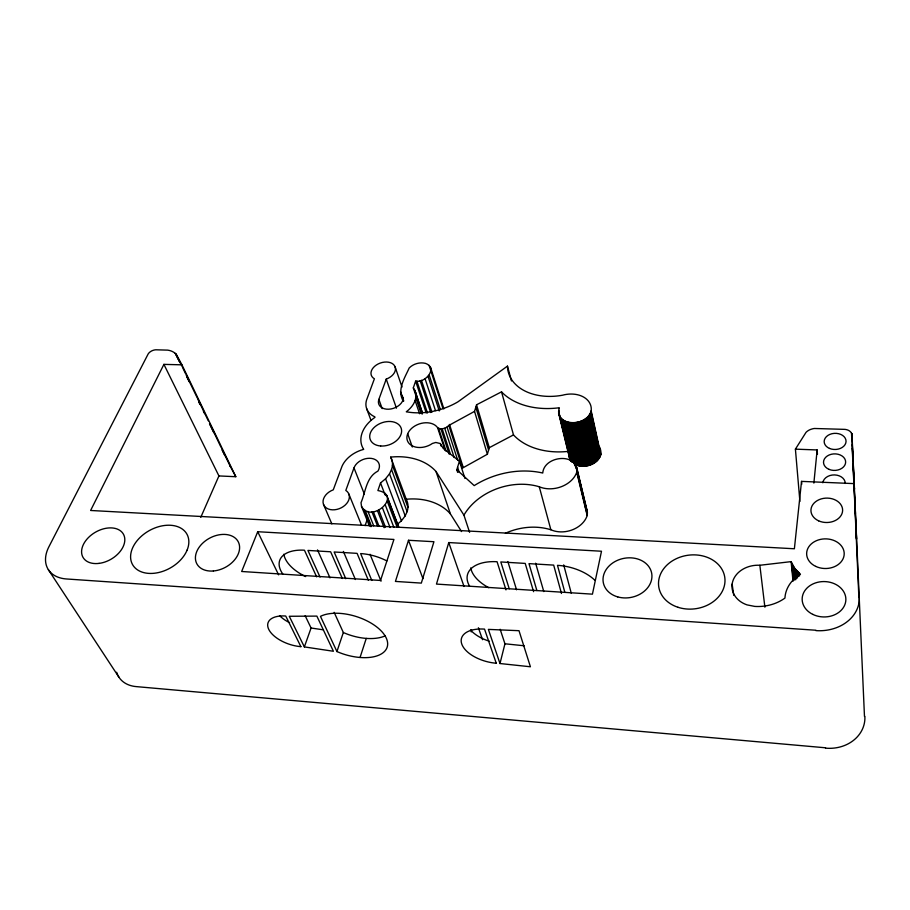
<?xml version="1.0" encoding="UTF-8"?>
<svg xmlns="http://www.w3.org/2000/svg" width="910" height="910" viewBox="0 0 910 910"><rect width="100%" height="100%" fill="white"/><g stroke="black" fill="none" stroke-linecap="round" stroke-linejoin="round"><path stroke-width="1.36" d="M474.542 411.388L448.823 425.448L462.473 468.093L487.385 454.238L474.542 411.388L476.544 404.802L501.524 391.846A67.135 46.876 -13.2 0 0 558.569 407.851L559.343 407.748C554.053 427.12 587.837 426.983 591.17 410.82A23.853 17.256 -13.2 0 0 562.539 395.213A51.051 35.638 -13.2 0 1 507.473 366.116L457.98 401.81A56.045 38.482 -17.8 0 1 406.304 411.775L406.599 411.548A25.776 17.825 -19.4 0 0 415.096 400.491C416.541 396.316 416.052 391.425 413.311 387.887L415.631 381.131C425.345 383.281 438.324 367.947 425.471 363.374C419.738 361.941 413.379 363.795 409.216 367.959C404.688 378.014 396.533 390.345 403.471 401.378M505.38 533.271A54.6 43.145 -17.4 0 1 550.868 529.768A23.922 18.416 -14.4 0 0 587.178 515.572L587.382 512.137L586.461 508.895M382.2 408.624L378.867 399.388L386.238 379.106A12.626 8.554 -19.2 0 0 394.383 365.49A12.626 8.554 -19.2 0 0 376.353 365.012A12.626 8.554 -19.2 0 0 374.397 378.787L366.571 400.002A25.776 17.825 -19.4 0 0 374.818 416.825L374.954 417.36A33.454 23.637 -20 0 0 362.26 432.523L361.816 433.82A33.454 23.637 -20 0 0 363.215 448.596L363.716 449.381L362.976 449.574A26.925 19.247 -21.6 0 0 342.012 466.295L333.276 489.83A13.695 9.862 -23.4 0 0 324.085 505.596A13.695 9.862 -23.4 0 0 343.4 506.517A13.695 9.862 -23.4 0 0 345.811 490.433L353.99 467.899A13.457 9.623 -21.6 0 1 371.371 458.401A13.457 9.623 -21.6 0 1 377.934 471.107C366.15 477.102 365.661 491.923 361.008 502.695L361.52 506.381C371.371 524.228 403.289 495.245 377.889 490.547L380.516 482.937L385.578 478.785L389.514 473.791L391.527 469.537A26.925 19.247 -21.6 0 0 390.845 457.355L390.697 457.104A60.833 44.624 -21.8 0 1 436.004 471.482L463.929 515.128L469.605 532.339M813.87 483.096L817.146 449.95L795.408 449.153L799.901 501.433M858.858 597.119L853.921 483.608L801.528 481.379L794.385 548.764L90.602 510.476L163.914 364.375L181.943 364.83L235.815 476.715L218.923 475.93L163.914 364.375M587.178 515.572L576.747 472.245C578.498 452.247 544.123 455.398 542.747 473.029L542.019 472.859A74.108 57.034 -17.1 0 0 474.201 485.622L456.809 469.753L459.413 461.177L443.261 448.459L440.303 443.545L435.799 442.465L432.409 443.454A16.551 11.796 -19 0 1 409.386 443.796A16.551 11.796 -19 0 1 415.199 425.778A16.551 11.796 -19 0 1 437.528 427.586L445.206 450.587M569.239 453.885L569.353 457.673L571.002 461.108L560.458 417.679M499.988 663.527L488.374 629.39L518.996 630.698L530.416 666.768L499.988 663.527L504.948 643.791L500.147 629.265M564.2 420.773L574.676 464.214C583.822 469.037 597.802 464.908 600.827 454.477A23.159 17.233 -13.2 0 0 600.168 448.505M487.385 454.238L489.284 447.674L476.544 404.802M448.766 542.565L436.47 584.083L592.433 594.162L601.499 551.232L448.766 542.565L464.032 586.484M408.499 540.278L395.429 581.422L421.33 583.105L433.933 541.723L408.499 540.278L422.968 578.669M360.053 657.475L366.252 638.399M365.115 525.593L367.39 519.007M304.361 646.908L289.278 616.275L316.862 616.104L333.413 651.264L304.361 646.908L311.072 628.014L305.157 615.706M257.712 531.724L241.662 571.491L380.528 580.466L393.928 539.448L257.712 531.724L278.619 574.836M200.757 517.369L218.923 475.93M397.511 524.115L401.412 520.838L405.2 515.89L407.123 511.659A26.128 19.224 -22.1 0 0 406.338 499.51L390.697 457.104M795.408 449.153L805.976 432.432A10.192 7.519 -2.6 0 1 806.362 432.034L806.499 431.897A12.387 9.145 -2.5 0 1 812.55 428.837L812.766 428.769A11.42 8.429 -2.5 0 1 813.415 428.633L813.631 428.599A10.511 7.758 -2.6 0 1 814.495 428.485L844.491 429.361A7.473 5.494 -1.4 0 1 845.447 429.44L845.629 429.463A8.179 6.006 -1.4 0 1 851.339 432.898M437.778 427.973C441.464 429.85 446.162 428.439 448.823 425.448M489.284 447.674L513.49 434.912A65.236 46.933 -13.2 0 0 567.305 451.485M759.85 565.269L791.12 561.629L794.794 568.42L800.436 574.187A39.267 31.793 1 0 0 784.943 598.075A39.448 31.748 -3.4 0 1 754.765 606.413L746.996 604.877A25.446 20.611 -3.4 0 1 732.834 581.069A25.446 20.611 -3.4 0 1 759.85 565.269L764.889 607.197M815.895 630.243L66.532 578.976A38.903 25.833 -30.6 0 1 48.901 546.774L148.205 353.876A6.757 4.186 -24.3 0 1 154.791 349.906L155.451 349.827A6.757 4.186 -24.3 0 1 156.236 349.804L167.747 350.134A21.908 13.673 -24.5 0 1 175.118 353.33L175.823 353.899A15.709 9.805 -24.3 0 1 176.244 354.399L181.943 364.83M825.552 747.792L136.193 686.606A35.774 25.628 -33.2 0 1 117.106 673.548M504.948 643.791L524.126 645.77M311.072 628.014L323.403 629.834M230.207 466.318L230.116 466.182A14.56 9.896 -25.8 0 0 229.82 465.806M585.403 507.132L586.154 508.292M48.344 569.66L118.914 677.177M436.004 471.482L450.393 513.888L461.552 531.565M230.526 466.83L235.815 476.715M176.244 354.399L182.091 366.343M182.455 367.23L185.515 373.578M186.038 374.727L197.39 398.102M197.663 398.853L208.333 420.841M209.562 423.377L221.028 447.254M221.551 448.402L230.446 466.705M175.71 353.774L180.112 362.783M186.732 376.638L189.178 381.711M198.971 402.038L200.2 404.575M203.374 411.058L204.602 413.595M209.505 423.753L213.782 432.648M222.245 450.302L224.804 455.512M175.198 353.285L179.259 361.27M198.858 401.913L200.075 404.45M854.171 487.669L854.285 487.942A7.428 5.631 -0.3 0 1 854.444 488.499L854.467 488.636A7.178 5.449 -0.3 0 1 854.535 489.205M316.623 576.849L304.452 550.209A37.105 19.872 18.8 0 0 282.839 574.073M334.141 612.328L343.343 632.53L336.927 651.537L320.468 616.366A38.618 19.815 17.6 0 1 369.847 622.394A38.618 19.815 17.6 0 1 383.781 652.174A38.618 19.815 17.6 0 1 336.905 651.537M320.036 577.065L307.933 550.425L330.637 551.779L342.342 578.51M317.499 549.902L330.012 577.884M400.73 393.438L403.38 398.148A12.888 8.907 -19.4 0 1 388.82 409.216A12.888 8.907 -19.4 0 1 378.867 399.388M345.789 578.737L334.152 551.983L357.084 553.36L368.322 580.193M323.516 504.447L331.854 523.91M343.377 551.437L355.4 579.522M371.803 580.421L360.633 553.576A37.424 20.338 17.7 0 1 386.852 560.935M370.029 554.27L381.051 581.183M348.849 494.005L361.588 525.309M365.137 510.339L371.405 526.003M364.182 509.714L370.973 526.685M366.764 517.062L368.334 520.975M361.52 506.381L369.38 525.957M367.97 511.431L373.691 525.798M353.99 467.899L364.353 494.073M373.316 511.704L378.981 526.082M371.917 511.818L377.604 526.185M378.822 510.146L385.453 527.14M377.479 510.692L384.134 527.698M382.473 507.916L390.072 527.55M851.84 440.11L851.51 433.16A7.917 5.824 -1.4 0 1 851.703 433.57L851.76 433.706A7.712 5.665 -1.4 0 1 851.919 434.263L851.942 434.4A7.451 5.471 -1.4 0 1 852.01 434.969L864.477 716.454M385.305 505.016L393.859 527.288M387.489 497.895L398.466 526.753M384.691 492.913L385.692 495.529M380.516 482.937L385.021 494.744M387.228 501.194L397.226 527.413M386.716 495.381L398.694 526.867M385.578 478.785L401.412 520.838M366.616 408.556L371.018 420.409M389.514 473.791L405.2 515.89M391.527 469.537L407.123 511.659M392.438 465.26L407.964 507.405M386.238 379.106L396.453 408.169M407.703 433.763L412.332 447.003M478.387 627.741L482.55 639.719M400.536 391.63L403.733 400.9M395.065 366.764L402.015 387.046M415.096 400.491L419.578 413.766M413.311 387.887L422.172 414.164M415.813 397.522L421.159 413.447M415.381 391.857L422.502 413.095M414.698 390.117L422.263 412.685M416.905 381.119L427.484 412.992M415.631 381.131L426.233 413.003M440.303 443.545L441.179 446.207M421.432 380.266L431.92 412.162M420.147 380.63L430.658 412.526M440.929 428.837L449.176 454.124M438.62 428.382L446.025 450.996M456.809 469.753L457.662 472.415M442.192 428.815L450.416 454.101M425.061 378.651L435.458 410.569M457.593 467.16L459.311 472.483M428.064 376.376L439.246 410.967M444.728 428.257L454.204 457.548M459.413 461.177L464.953 478.489M447.037 427.086L457.753 460.38M429.236 375.057L440.383 409.659M449.495 424.435L463.122 467.08M430.532 367.219L443.864 408.886M429.122 365.365L442.977 408.556M505.983 589.885L497.065 561.732A38.334 21.408 14.9 0 0 469.571 586.142M509.225 588.77L500.807 561.948L525.218 563.415L533.59 591.671M507.848 561.561L516.562 589.805M475.816 407.202L488.59 450.075M536.889 590.567L528.994 563.631L553.678 565.11L561.47 593.479M535.626 563.222L543.793 591.568M501.524 391.846L513.49 434.912M564.848 592.365L557.489 565.337A38.811 21.851 13.5 0 1 594.913 580.307M576.747 472.245A24.672 18.462 -14.4 0 1 539.266 486.759L550.868 529.768M507.473 366.116L511.465 380.949M563.699 564.894L571.309 593.354M558.535 411.741L570.286 460.028M558.569 413.003L569.74 458.879M562.96 420.01L573.129 462.087M562.38 419.59L572.572 461.666M561.845 419.146L572.037 461.222M561.345 418.68L571.878 462.109M560.878 418.19L571.423 461.62M558.683 410.455L559.343 413.163M558.592 411.092L570.627 460.574M566.293 421.683L576.712 465.147M576.553 466.807L587.291 511.465M565.576 421.41L576.007 464.862M576.053 465.545L587.428 512.819M575.734 464.93L587.439 513.502M575.37 464.35L587.394 514.184M564.871 421.102L575.325 464.555M576.883 471.539L587.314 514.878M574.961 463.781L575.939 467.842M574.517 463.236L575.177 465.943M563.563 420.409L574.051 463.85M568.602 422.32L578.953 465.795M567.817 422.149L578.191 465.613M567.044 421.933L577.44 465.385M571.071 422.661L581.353 466.147M570.229 422.581L580.546 466.068M569.41 422.467L579.738 465.943M573.641 422.695L583.856 466.204M572.777 422.718L583.014 466.216M571.924 422.706L582.184 466.204M576.235 422.422L586.381 465.943M575.37 422.547L585.539 466.068M574.506 422.638L584.698 466.147M578.805 421.853L588.872 465.397M577.964 422.081L588.053 465.613M577.099 422.274L587.223 465.795M581.285 420.989L591.272 464.555M580.478 421.307L590.488 464.862M579.647 421.603L589.691 465.147M583.594 419.874L593.525 463.452M582.844 420.272L592.797 463.838M582.07 420.647L592.046 464.214M585.699 418.509L595.549 462.109M585.028 418.987L594.901 462.576M584.322 419.442L594.219 463.019M588.076 416.393L597.847 460.005M587.53 416.951L597.324 460.562M586.95 417.485L596.767 461.097M586.336 418.009L596.175 461.609M590.215 413.379L599.906 457.025M589.862 414.004L599.576 457.639M589.475 414.619L599.201 458.253M589.043 415.222L598.791 458.856M588.577 415.813L598.336 459.436M591.17 410.82L600.827 454.477M590.999 411.468L600.657 455.125M590.783 412.116L600.452 455.762M590.522 412.753L600.202 456.399M732.14 584.072L733.744 595.288M792.314 564.439L793.793 579.875M791.666 563.051L793.292 579.898M791.12 561.629L793.019 581.297M794.794 568.42L795.852 579.647M793.884 567.123L795.078 579.75M793.054 565.792L794.396 579.829M796.887 570.889L797.535 577.907M795.795 569.683L796.58 578.089M799.287 573.175L799.549 575.985M798.047 572.06L798.434 576.269M801.528 481.379L801.755 484.2M817.146 449.95L817.442 454.204M851.76 433.706L854.467 488.636M851.703 433.57L852.022 440.52M852.215 444.694L853 461.381M853.125 464.168L856.538 539.164L855.878 523.33M852.226 448.459L852.818 460.972M853.136 467.933L853.796 481.834M855.457 513.547L854.74 497.44M116.878 672.911A35.774 25.628 -33.2 0 1 116.673 672.251M859.302 597.119A40.017 32.407 0.6 0 1 815.861 630.607M864.875 716.454A36.445 31.315 5.3 0 1 825.518 748.145M488.795 587.701A38.083 21.499 14.9 0 1 470.743 567.885M822.856 482.8A11.216 8.486 -1.1 0 1 834.584 474.918A11.216 8.486 -1.1 0 1 845.242 483.46M489.318 641.209A29.791 16.016 14.9 0 1 470.47 629.913M471.505 629.72A21.465 6.302 -85.6 0 1 471.232 631.893M289.607 622.713A26.526 13.673 18.7 0 1 279.541 615.638M305.68 576.576A36.866 19.974 18.9 0 1 283.829 554.213M385.203 635.851A38.231 19.997 17.7 0 1 343.32 632.518M406.19 499.26A59.014 44.51 -22.3 0 1 450.393 513.888M599.258 446.514A23.159 17.233 -13.2 0 1 599.974 447.993M463.929 515.128A56.352 43.35 -17.1 0 1 539.266 486.759M187.119 550.084L186.561 551.346A31.156 21.442 -29.3 0 1 148.762 573.391A31.156 21.442 -29.3 0 1 132.587 547.945L133.178 546.694A31.156 21.442 -29.3 0 1 170.67 525.275A31.156 21.442 -29.3 0 1 187.119 550.084M300.891 646.657L285.729 616.024A26.799 13.548 18.6 0 0 268.803 629.481A26.799 13.548 18.6 0 0 300.891 646.657M496.246 663.231L484.529 629.117A30.11 15.891 14.9 0 0 461.757 644.007A30.11 15.891 14.9 0 0 496.246 663.231M828.964 469.344A11.079 8.281 -1.4 0 0 845.652 462.098A11.079 8.281 -1.4 0 0 829.124 455A11.079 8.281 -1.4 0 0 828.964 469.344M99.076 563.381A23.285 15.595 -30.1 0 0 123.635 534.579A23.285 15.595 -30.1 0 0 86.894 539.232A23.285 15.595 -30.1 0 0 99.076 563.381M829.476 448.414A10.943 8.076 -1.7 0 0 846.05 441.407A10.943 8.076 -1.7 0 0 829.818 434.411A10.943 8.076 -1.7 0 0 829.476 448.414M677.927 607.266A33.352 27.016 -7.6 0 0 724.849 577.93A33.352 27.016 -7.6 0 0 672.467 560.799A33.352 27.016 -7.6 0 0 677.927 607.266M818.613 520.827A15.857 12.217 -0.9 0 0 842.626 510.43A15.857 12.217 -0.9 0 0 819.08 499.681A15.857 12.217 -0.9 0 0 818.613 520.827M815.769 566.407A18.78 14.822 0 0 0 844.207 553.928A18.78 14.822 0 0 0 816.304 540.733A18.78 14.822 0 0 0 815.769 566.407M617.719 596.903A24.65 19.861 -11.6 0 0 651.788 573.903A24.65 19.861 -11.6 0 0 612.908 562.835A24.65 19.861 -11.6 0 0 617.719 596.903M812.801 614.386A21.851 17.688 0.9 0 0 845.868 599.667A21.851 17.688 0.9 0 0 813.392 583.742A21.851 17.688 0.9 0 0 812.801 614.386M213.384 570.979A23.444 16.573 -28.2 0 0 238.386 542.064A23.444 16.573 -28.2 0 0 200.78 545.17A23.444 16.573 -28.2 0 0 213.384 570.979M380.676 445.991A16.471 11.602 -20.3 0 0 401.299 428.599A16.471 11.602 -20.3 0 0 375.045 426.665A16.471 11.602 -20.3 0 0 380.676 445.991"/></g></svg>
